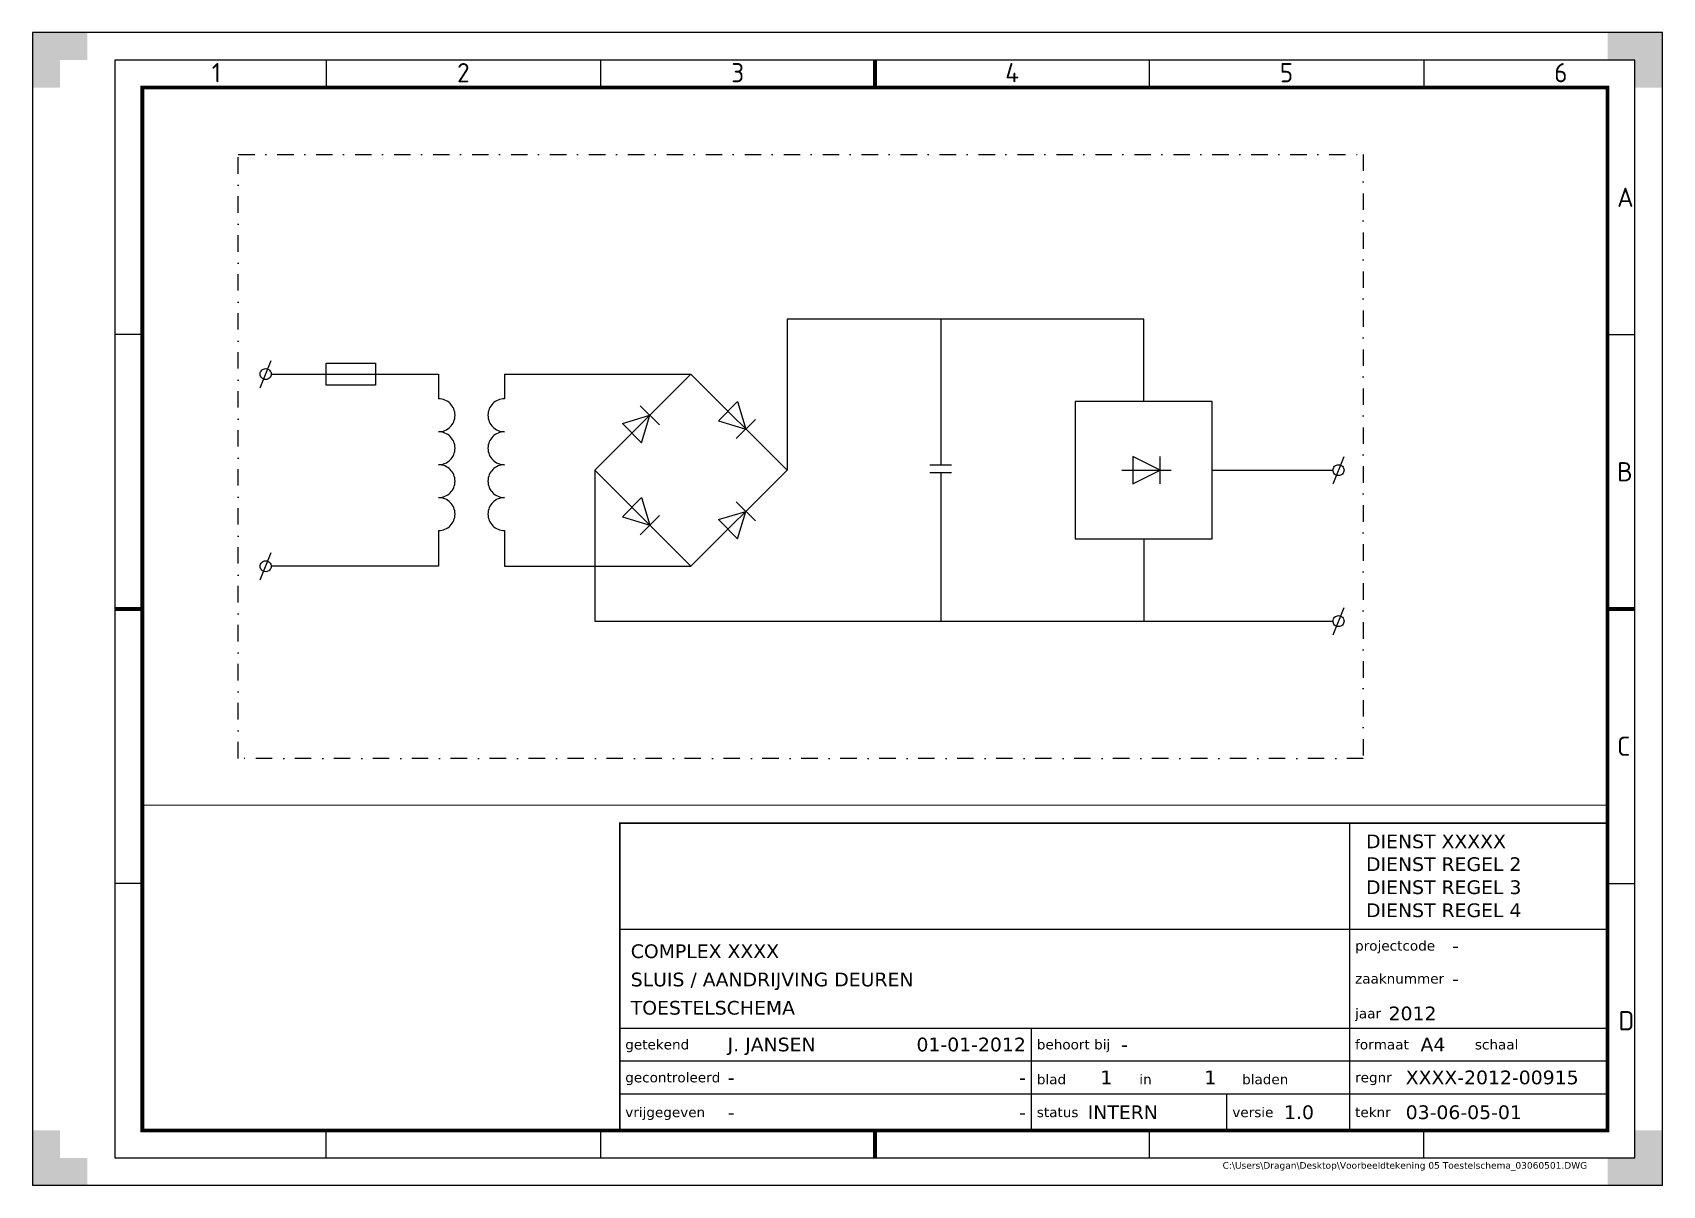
# Paper-space layout '03-06-05-01' of a CAD drawing. Extents: x 0 to 297, y 0 to 210.
# The model-space entities are those that its viewports show. They can reach past a viewport. Long polylines and large blocks are cut down to what shows.
import ezdxf
from ezdxf.enums import TextEntityAlignment as Align

# ---------------------------------------------------------------- set-up
doc = ezdxf.new("R2010")
doc.units = 0
doc.linetypes.add('XX-DASHDOT', pattern=[10, 3, -2, 0, -2, 3])
for name, color, linetype, lineweight in [('N-CO-KL-ET_SCHEMA-T35', 50, 'Continuous', 35), ('N-CO-KL-ET_SCHEMA_BEHUIZING-G', 10, 'XX-DASHDOT', 25), ('N-CO-KL-ET_SCHEMA_COMPONENT-G', 10, 'Continuous', 25), ('N-CO-KL-ET_SCHEMA_COMPONENT-T25', 7, 'Continuous', 25), ('N-CO-KL-ET_SCHEMA_KABEL-G', 50, 'Continuous', 25), ('X-XX-AL-TEKENBLAD-S', 7, 'Continuous', 25), ('X-XX-AL-TEKENBLAD-T18', 7, 'Continuous', 18), ('X-XX-AL-TEKENBLAD-T25', 7, 'Continuous', 25), ('X-XX-AL-TEKENBLAD_KADER-G', 7, 'Continuous', 25), ('X-XX-AL-TEKENBLAD_KADER_AFSNIJMARKERING-G', 7, 'Continuous', 25), ('X-XX-AL-TEKENBLAD_KADER_CENTERMARKERING-G', 7, 'Continuous', 25), ('X-XX-AL-TEKENBLAD_KADER_ROOSTERVERDELING-G', 7, 'Continuous', 25), ('X-XX-AL-TEKENBLAD_KADER_ROOSTERVERDELING-T35', 7, 'Continuous', 35), ('X-XX-AL-TEKENBLAD_TITELBLOK-G', 7, 'Continuous', 25), ('X-XX-AL-TEKENBLAD_VIEWPORT-G', 7, 'Continuous', 18)]:
    doc.layers.add(name, color=color, linetype=linetype, lineweight=lineweight)
doc.styles.add('NLCS-ISO', font='NLCS-ISO.ttf')
doc.styles.add('VERDANA', font='verdana.ttf')

# ---------------------------------------------------------------- blocks, each defined once
blk = doc.blocks.new('SAL-TEKENBLAD-A4-LIGGEND-SO')
at = {"layer": 'X-XX-AL-TEKENBLAD_KADER_AFSNIJMARKERING-G'}
for points in [[(10, 210), (0, 210), (0, 200), (5, 200), (5, 205), (10, 205)], [(297, 200), (297, 210), (287, 210), (287, 205), (292, 205), (292, 200)], [(0, 10), (0, 0), (10, 0), (10, 5), (5, 5), (5, 10)], [(287, 0), (297, 0), (297, 10), (292, 10), (292, 5), (287, 5)]]:
    blk.add_hatch(color=256, dxfattribs=at).paths.add_polyline_path(points)
at = {"layer": 'X-XX-AL-TEKENBLAD_KADER-G'}
for p, q in [((0, 210), (0, 0)), ((297, 210), (0, 210)), ((297, 0), (297, 210)), ((297, 0), (0, 0))]:
    blk.add_line(p, q, dxfattribs=at)
at = {"layer": 'X-XX-AL-TEKENBLAD_KADER-G', "const_width": 0.7}
blk.add_lwpolyline([(20, 200), (20, 10), (287, 10), (287, 200)], close=True, dxfattribs=at)
at = {"layer": 'X-XX-AL-TEKENBLAD_KADER_CENTERMARKERING-G', "const_width": 0.7, "flags": 128}
for points in [[(153.5, 205), (153.5, 199.96)], [(15, 105), (19.96, 105)], [(292, 105), (287, 105)], [(153.5, 5), (153.5, 10)]]:
    blk.add_lwpolyline(points, dxfattribs=at)
at = {"layer": 'X-XX-AL-TEKENBLAD_KADER_ROOSTERVERDELING-G'}
for p, q in [((292, 205), (15, 205)), ((15, 205), (15, 5)), ((53.5, 205), (53.5, 200)), ((103.5, 205), (103.5, 200)), ((203.5, 205), (203.5, 200)), ((253.5, 205), (253.5, 200)), ((292, 5), (292, 205)), ((20, 155), (15, 155)), ((287, 155), (292, 155)), ((20, 55), (15, 55)), ((287, 55), (292, 55)), ((53.5, 5), (53.5, 10)), ((103.5, 10), (103.5, 5)), ((203.5, 10), (203.5, 5)), ((253.5, 5), (253.5, 10)), ((15, 5), (292, 5))]:
    blk.add_line(p, q, dxfattribs=at)
at = {"layer": 'X-XX-AL-TEKENBLAD_KADER_ROOSTERVERDELING-T35', "lineweight": 35, "style": 'NLCS-ISO'}
for s, p in [('1', (33.5, 199.9)), ('2', (78.5, 199.9)), ('3', (128.5, 199.9)), ('4', (178.5, 199.9)), ('5', (228.5, 199.9)), ('6', (278.5, 199.9))]:
    blk.add_text(s, height=3.5, dxfattribs=at).set_placement(p, align=Align.BOTTOM_CENTER)
for s, p in [('A', (288.75, 180)), ('B', (288.75, 130)), ('C', (288.75, 80)), ('D', (289, 30))]:
    blk.add_text(s, height=3.5, dxfattribs=at).set_placement(p, align=Align.MIDDLE_LEFT)
blk = doc.blocks.new('SAL-TITELBLOK_RWS_KLEIN')
at = {"layer": 'X-XX-AL-TEKENBLAD_TITELBLOK-G'}
for p, q in [((-47, 56), (-47, 0)), ((-180, 36.67), (0, 36.67)), ((-180, 18.67), (0, 18.67)), ((-105, 0), (-105, 18.67)), ((-180, 12.67), (-47, 12.67)), ((-47, 12.67), (0, 12.67)), ((-180, 6.67), (0, 6.67)), ((-69.37, 0), (-69.37, 6.67))]:
    blk.add_line(p, q, dxfattribs=at)
at = {"layer": 'X-XX-AL-TEKENBLAD_TITELBLOK-G', "const_width": 0.3}
blk.add_lwpolyline([(0, 0), (0, 56), (-180, 56), (-180, 0)], close=True, dxfattribs=at)
at = {"layer": 'X-XX-AL-TEKENBLAD-T18', "style": 'VERDANA'}
for s, p in [('projectcode', (-46, 33.67)), ('zaaknummer', (-46, 27.67)), ('jaar', (-46, 21.33)), ('getekend', (-179, 15.67)), ('behoort bij', (-104, 15.67)), ('formaat', (-46, 15.67)), ('schaal', (-24.17, 15.67)), ('gecontroleerd', (-179, 9.67)), ('blad                 in                     bladen', (-104, 9.33)), ('regnr', (-46, 9.67)), ('vrijgegeven', (-179, 3.33)), ('status', (-104, 3.33)), ('versie', (-68.37, 3.33)), ('teknr', (-46, 3.33))]:
    blk.add_text(s, height=1.8, dxfattribs=at).set_placement(p, align=Align.MIDDLE_LEFT)
at = {"layer": 'X-XX-AL-TEKENBLAD-T25', "insert": (-3.71, -5.76), "char_height": 1.2, "attachment_point": 3, "style": 'VERDANA'}
blk.add_mtext('C:\\\\Users\\\\Dragan\\\\Desktop\\\\Voorbeeldtekening 05 Toestelschema_03060501.DWG', dxfattribs=at)
at = {"layer": 'X-XX-AL-TEKENBLAD-T25', "style": 'VERDANA', "flags": 3}
for tag, p in [('NL_META_DOCUMENTSOORT', (-44.41, 67.4)), ('NL_META_EIGENAAR', (-44.41, 62.55))]:
    blk.add_attdef(tag, p, '', height=2.5, dxfattribs=at)
at = {"layer": 'X-XX-AL-TEKENBLAD-T25', "style": 'VERDANA'}
for tag, p in [('NL_META_DIENST1', (-44, 51.42)), ('NL_META_DIENST2', (-44, 47.27)), ('NL_META_DIENST3', (-44, 43.07)), ('NL_META_DIENST4', (-44, 38.87)), ('NL_META_PROJECTOMSCHRIJVING', (-178, 31.41)), ('NL_META_TEKENINGOMSCHRIJVING_01', (-178, 26.26)), ('NL_META_TEKENINGOMSCHRIJVING_02', (-178, 21.11))]:
    blk.add_attdef(tag, p, '', height=2.5, dxfattribs=at)
for tag, p in [('NL_META_PROJECTCODE', (-28.34, 33.67)), ('NL_META_ZAAKNUMMER', (-28.32, 27.67)), ('NL_META_JAAR', (-39.9, 21.33)), ('NL_META_OPSTELLER', (-160.34, 15.67)), ('NL_META_RELATIE', (-88.63, 15.67)), ('NL_META_FORMAAT', (-34.08, 15.67)), ('NL_META_SCHAAL', (-14.74, 15.67)), ('NL_META_CONTROLER', (-160.34, 9.67)), ('NL_META_DOCUMENTNR', (-36.78, 9.67)), ('NL_META_AUTORISATOR', (-160.34, 3.33)), ('NL_META_DOCUMENTSTATUS', (-94.73, 3.33)), ('NL_META_REVISIE', (-58.95, 3.33)), ('NL_META_ID_NUMMER', (-36.78, 3.33))]:
    blk.add_attdef(tag, text='', height=2.5, dxfattribs=at).set_placement(p, align=Align.MIDDLE_LEFT)
for tag, p in [('NL_META_TEKEN_DATUM', (-106, 15.67)), ('NL_META_CONTROLE_DATUM', (-106, 9.67)), ('NL_META_VRIJGAVE_DATUM', (-106, 3.33))]:
    blk.add_attdef(tag, text='', height=2.5, dxfattribs=at).set_placement(p, align=Align.MIDDLE_RIGHT)
for tag, p in [('NL_META_BLADNUMMER', (-91.34, 9.67)), ('NL_META_AANTAL_BLADEN', (-72.39, 9.67))]:
    blk.add_attdef(tag, text='', height=2.5, dxfattribs=at).set_placement(p, align=Align.MIDDLE_CENTER)

msp = doc.modelspace()

# ---------------------------------------------------------------- linework, layer by layer
at = {"layer": 'N-CO-KL-ET_SCHEMA_BEHUIZING-G'}
for p, q in [((18.02, 123.53), (223.02, 123.53)), ((18.02, 13.53), (18.02, 123.53)), ((223.02, 123.53), (223.02, 13.53)), ((223.02, 13.53), (18.02, 13.53))]:
    msp.add_line(p, q, dxfattribs=at)
at = {"layer": 'N-CO-KL-ET_SCHEMA_COMPONENT-G'}
for p, q in [((22.02, 81.03), (24.02, 86.03)), ((34.02, 83.53), (34.02, 85.53)), ((34.02, 85.53), (43.02, 85.53)), ((34.02, 81.53), (34.02, 83.53)), ((43.02, 85.53), (43.02, 81.53)), ((43.02, 81.53), (34.02, 81.53)), ((94.77, 74.28), (91.27, 77.78)), ((109.02, 78.53), (105.52, 75.03)), ((109.02, 78.53), (110.52, 73.53)), ((195.52, 78.53), (170.52, 78.53)), ((170.52, 78.53), (170.52, 53.53)), ((195.52, 53.53), (195.52, 78.53)), ((88.02, 74.53), (93.02, 76.03)), ((91.52, 71.03), (88.02, 74.53)), ((91.52, 71.03), (93.02, 76.03)), ((105.52, 75.03), (110.52, 73.53)), ((112.27, 75.28), (108.77, 71.78)), ((186.02, 66.03), (181.02, 68.53)), ((181.02, 68.53), (181.02, 63.53)), ((186.02, 63.53), (186.02, 68.53)), ((217.52, 63.53), (219.52, 68.53)), ((144.02, 67.03), (148.02, 67.03)), ((148.02, 65.53), (144.02, 65.53)), ((179.02, 66.03), (188.02, 66.03)), ((181.02, 63.53), (186.02, 66.03)), ((91.52, 61.03), (88.02, 57.53)), ((91.52, 61.03), (93.02, 56.03)), ((112.27, 56.78), (108.77, 60.28)), ((88.02, 57.53), (93.02, 56.03)), ((94.77, 57.78), (91.27, 54.28)), ((105.52, 57.03), (110.52, 58.53)), ((109.02, 53.53), (105.52, 57.03)), ((109.02, 53.53), (110.52, 58.53)), ((170.52, 53.53), (195.52, 53.53)), ((22.02, 46.03), (24.02, 51.03)), ((217.52, 36.03), (219.52, 41.03))]:
    msp.add_line(p, q, dxfattribs=at)
for centre in [(23.02, 83.53), (218.52, 66.03), (23.02, 48.53), (218.52, 38.53)]:
    msp.add_circle(centre, 1, dxfattribs=at)
for centre, start, end in [((54.52, 76.03), 270, 90), ((66.52, 76.03), 90, 270), ((54.52, 70.03), 270, 90), ((66.52, 70.03), 90, 270), ((54.52, 64.03), 270, 90), ((66.52, 64.03), 90, 270), ((54.52, 58.03), 270, 90), ((66.52, 58.03), 90, 270)]:
    msp.add_arc(centre, 3, start, end, dxfattribs=at)
at = {"layer": 'N-CO-KL-ET_SCHEMA_KABEL-G'}
for p, q in [((183.02, 93.53), (118.02, 93.53)), ((118.02, 93.53), (118.02, 66.03)), ((146.02, 93.53), (146.02, 67.03)), ((183.02, 78.53), (183.02, 93.53)), ((24.02, 83.53), (54.52, 83.53)), ((54.52, 83.53), (54.52, 79.03)), ((66.52, 83.53), (100.52, 83.53)), ((66.52, 83.53), (66.52, 79.03)), ((83.02, 66.03), (100.52, 83.53)), ((118.02, 66.03), (100.52, 83.53)), ((83.02, 66.03), (100.52, 48.53)), ((83.02, 66.03), (83.02, 38.53)), ((118.02, 66.03), (100.52, 48.53)), ((146.02, 65.53), (146.02, 38.53)), ((195.52, 66.03), (217.52, 66.03)), ((54.52, 55.03), (54.52, 48.53)), ((66.52, 55.03), (66.52, 48.53)), ((183.02, 53.53), (183.02, 38.53)), ((54.52, 48.53), (24.02, 48.53)), ((66.52, 48.53), (100.52, 48.53)), ((83.02, 38.53), (217.52, 38.53))]:
    msp.add_line(p, q, dxfattribs=at)

# ---------------------------------------------------------------- texts
at = {"layer": 'N-CO-KL-ET_SCHEMA-T35', "style": 'NLCS-ISO'}
for s, p in [('L', (12.02, 81.03)), ('230Vac', (23.02, 65.03)), ('+', (224.9, 64.54)), ('24Vdc', (204.39, 52.24)), ('N', (12.02, 48.53)), ('-', (225.86, 37.05)), ('-U0021', (226.02, 14.53)), ('-U0021', (226.02, 14.53))]:
    msp.add_text(s, height=3.15, dxfattribs=at).set_placement(p)
at = {"layer": 'N-CO-KL-ET_SCHEMA_COMPONENT-T25', "style": 'NLCS-ISO'}
for s, p in [('F', (36.02, 88.03)), ('1', (22.52, 85.53)), ('D', (87.52, 76.03)), ('D', (111.52, 76.03)), ('U', (197.52, 75.53)), ('C', (148.52, 68.03)), ('D', (87.52, 54.03)), ('D', (111.52, 53.03)), ('2', (22.02, 50.53))]:
    msp.add_text(s, height=2.25, dxfattribs=at).set_placement(p)
for s, p in [('3', (218.52, 68.53)), ('4', (218.52, 41.03))]:
    msp.add_text(s, height=2.25, dxfattribs=at).set_placement(p, align=Align.CENTER)

psp = doc.layouts.new('03-06-05-01')

# ---------------------------------------------------------------- linework, layer by layer
at = {"layer": 'X-XX-AL-TEKENBLAD_VIEWPORT-G'}
psp.add_lwpolyline([(20, 69.25), (20, 200), (287, 200), (287, 69.25), (107, 69.25), (107, 69.25)], close=True, dxfattribs=at)

# ---------------------------------------------------------------- block references
at = {"layer": 'X-XX-AL-TEKENBLAD-S'}
psp.add_blockref('SAL-TEKENBLAD-A4-LIGGEND-SO', (0, 0), dxfattribs=at)
at = {"layer": 'X-XX-AL-TEKENBLAD_VIEWPORT-G'}
ref = psp.add_blockref('SAL-TITELBLOK_RWS_KLEIN', (287, 10), dxfattribs=at)
ref.add_attrib('NL_META_DOCUMENTNR', 'XXXX-2012-00915', dxfattribs={"layer": 'X-XX-AL-TEKENBLAD-T25', "height": 2.5, "style": 'VERDANA'}).set_placement((250.22, 19.67), align=Align.MIDDLE_LEFT)
ref.add_attrib('NL_META_ID_NUMMER', '03-06-05-01', dxfattribs={"layer": 'X-XX-AL-TEKENBLAD-T25', "height": 2.5, "style": 'VERDANA'}).set_placement((250.22, 13.33), align=Align.MIDDLE_LEFT)
ref.add_attrib('NL_META_PROJECTOMSCHRIJVING', 'COMPLEX XXXX', (109, 41.41), dxfattribs={"layer": 'X-XX-AL-TEKENBLAD-T25', "height": 2.5, "style": 'VERDANA'})
ref.add_attrib('NL_META_TEKENINGOMSCHRIJVING_01', 'SLUIS / AANDRIJVING DEUREN', (109, 36.26), dxfattribs={"layer": 'X-XX-AL-TEKENBLAD-T25', "height": 2.5, "style": 'VERDANA'})
ref.add_attrib('NL_META_TEKENINGOMSCHRIJVING_02', 'TOESTELSCHEMA', (109, 31.11), dxfattribs={"layer": 'X-XX-AL-TEKENBLAD-T25', "height": 2.5, "style": 'VERDANA'})
ref.add_attrib('NL_META_PROJECTCODE', '-', dxfattribs={"layer": 'X-XX-AL-TEKENBLAD-T25', "height": 2.5, "style": 'VERDANA'}).set_placement((258.66, 43.67), align=Align.MIDDLE_LEFT)
ref.add_attrib('NL_META_ZAAKNUMMER', '-', dxfattribs={"layer": 'X-XX-AL-TEKENBLAD-T25', "height": 2.5, "style": 'VERDANA'}).set_placement((258.68, 37.67), align=Align.MIDDLE_LEFT)
ref.add_attrib('NL_META_JAAR', '2012', dxfattribs={"layer": 'X-XX-AL-TEKENBLAD-T25', "height": 2.5, "style": 'VERDANA'}).set_placement((247.1, 31.33), align=Align.MIDDLE_LEFT)
ref.add_attrib('NL_META_RELATIE', '-', dxfattribs={"layer": 'X-XX-AL-TEKENBLAD-T25', "height": 2.5, "style": 'VERDANA'}).set_placement((198.37, 25.67), align=Align.MIDDLE_LEFT)
ref.add_attrib('NL_META_DIENST1', 'DIENST XXXXX', (243, 61.42), dxfattribs={"layer": 'X-XX-AL-TEKENBLAD-T25', "height": 2.5, "style": 'VERDANA'})
ref.add_attrib('NL_META_DIENST2', 'DIENST REGEL 2', (243, 57.27), dxfattribs={"layer": 'X-XX-AL-TEKENBLAD-T25', "height": 2.5, "style": 'VERDANA'})
ref.add_attrib('NL_META_DIENST3', 'DIENST REGEL 3', (243, 53.07), dxfattribs={"layer": 'X-XX-AL-TEKENBLAD-T25', "height": 2.5, "style": 'VERDANA'})
ref.add_attrib('NL_META_DIENST4', 'DIENST REGEL 4', (243, 48.87), dxfattribs={"layer": 'X-XX-AL-TEKENBLAD-T25', "height": 2.5, "style": 'VERDANA'})
ref.add_attrib('NL_META_DOCUMENTSTATUS', 'INTERN', dxfattribs={"layer": 'X-XX-AL-TEKENBLAD-T25', "height": 2.5, "style": 'VERDANA'}).set_placement((192.27, 13.33), align=Align.MIDDLE_LEFT)
ref.add_attrib('NL_META_REVISIE', '1.0', dxfattribs={"layer": 'X-XX-AL-TEKENBLAD-T25', "height": 2.5, "style": 'VERDANA'}).set_placement((228.05, 13.33), align=Align.MIDDLE_LEFT)
ref.add_attrib('NL_META_BLADNUMMER', '1', dxfattribs={"layer": 'X-XX-AL-TEKENBLAD-T25', "height": 2.5, "style": 'VERDANA'}).set_placement((195.66, 19.67), align=Align.MIDDLE_CENTER)
ref.add_attrib('NL_META_AANTAL_BLADEN', '1', dxfattribs={"layer": 'X-XX-AL-TEKENBLAD-T25', "height": 2.5, "style": 'VERDANA'}).set_placement((214.61, 19.67), align=Align.MIDDLE_CENTER)
ref.add_attrib('NL_META_FORMAAT', 'A4', dxfattribs={"layer": 'X-XX-AL-TEKENBLAD-T25', "height": 2.5, "style": 'VERDANA'}).set_placement((252.92, 25.67), align=Align.MIDDLE_LEFT)
ref.add_attrib('NL_META_OPSTELLER', 'J. JANSEN', dxfattribs={"layer": 'X-XX-AL-TEKENBLAD-T25', "height": 2.5, "style": 'VERDANA'}).set_placement((126.66, 25.67), align=Align.MIDDLE_LEFT)
ref.add_attrib('NL_META_TEKEN_DATUM', '01-01-2012', dxfattribs={"layer": 'X-XX-AL-TEKENBLAD-T25', "height": 2.5, "style": 'VERDANA'}).set_placement((181, 25.67), align=Align.MIDDLE_RIGHT)
ref.add_attrib('NL_META_CONTROLER', '-', dxfattribs={"layer": 'X-XX-AL-TEKENBLAD-T25', "height": 2.5, "style": 'VERDANA'}).set_placement((126.66, 19.67), align=Align.MIDDLE_LEFT)
ref.add_attrib('NL_META_CONTROLE_DATUM', '-', dxfattribs={"layer": 'X-XX-AL-TEKENBLAD-T25', "height": 2.5, "style": 'VERDANA'}).set_placement((181, 19.67), align=Align.MIDDLE_RIGHT)
ref.add_attrib('NL_META_AUTORISATOR', '-', dxfattribs={"layer": 'X-XX-AL-TEKENBLAD-T25', "height": 2.5, "style": 'VERDANA'}).set_placement((126.66, 13.33), align=Align.MIDDLE_LEFT)
ref.add_attrib('NL_META_VRIJGAVE_DATUM', '-', dxfattribs={"layer": 'X-XX-AL-TEKENBLAD-T25', "height": 2.5, "style": 'VERDANA'}).set_placement((181, 13.33), align=Align.MIDDLE_RIGHT)

# ---------------------------------------------------------------- viewports
vp = psp.add_viewport(center=(153.5, 134.63), size=(267, 130.7483), view_center_point=(134.04, 70.37), view_height=130.7483, dxfattribs=at)
vp.dxf.flags = 0x10000  # cut along an outline
vp.dxf.clipping_boundary_handle = psp.add_lwpolyline([(20, 69.25), (20, 200), (287, 200), (287, 69.25), (107, 69.25), (107, 69.25)], format="xyb", close=True, dxfattribs={"invisible": 1}).dxf.handle

doc.saveas('drawing.dxf')
